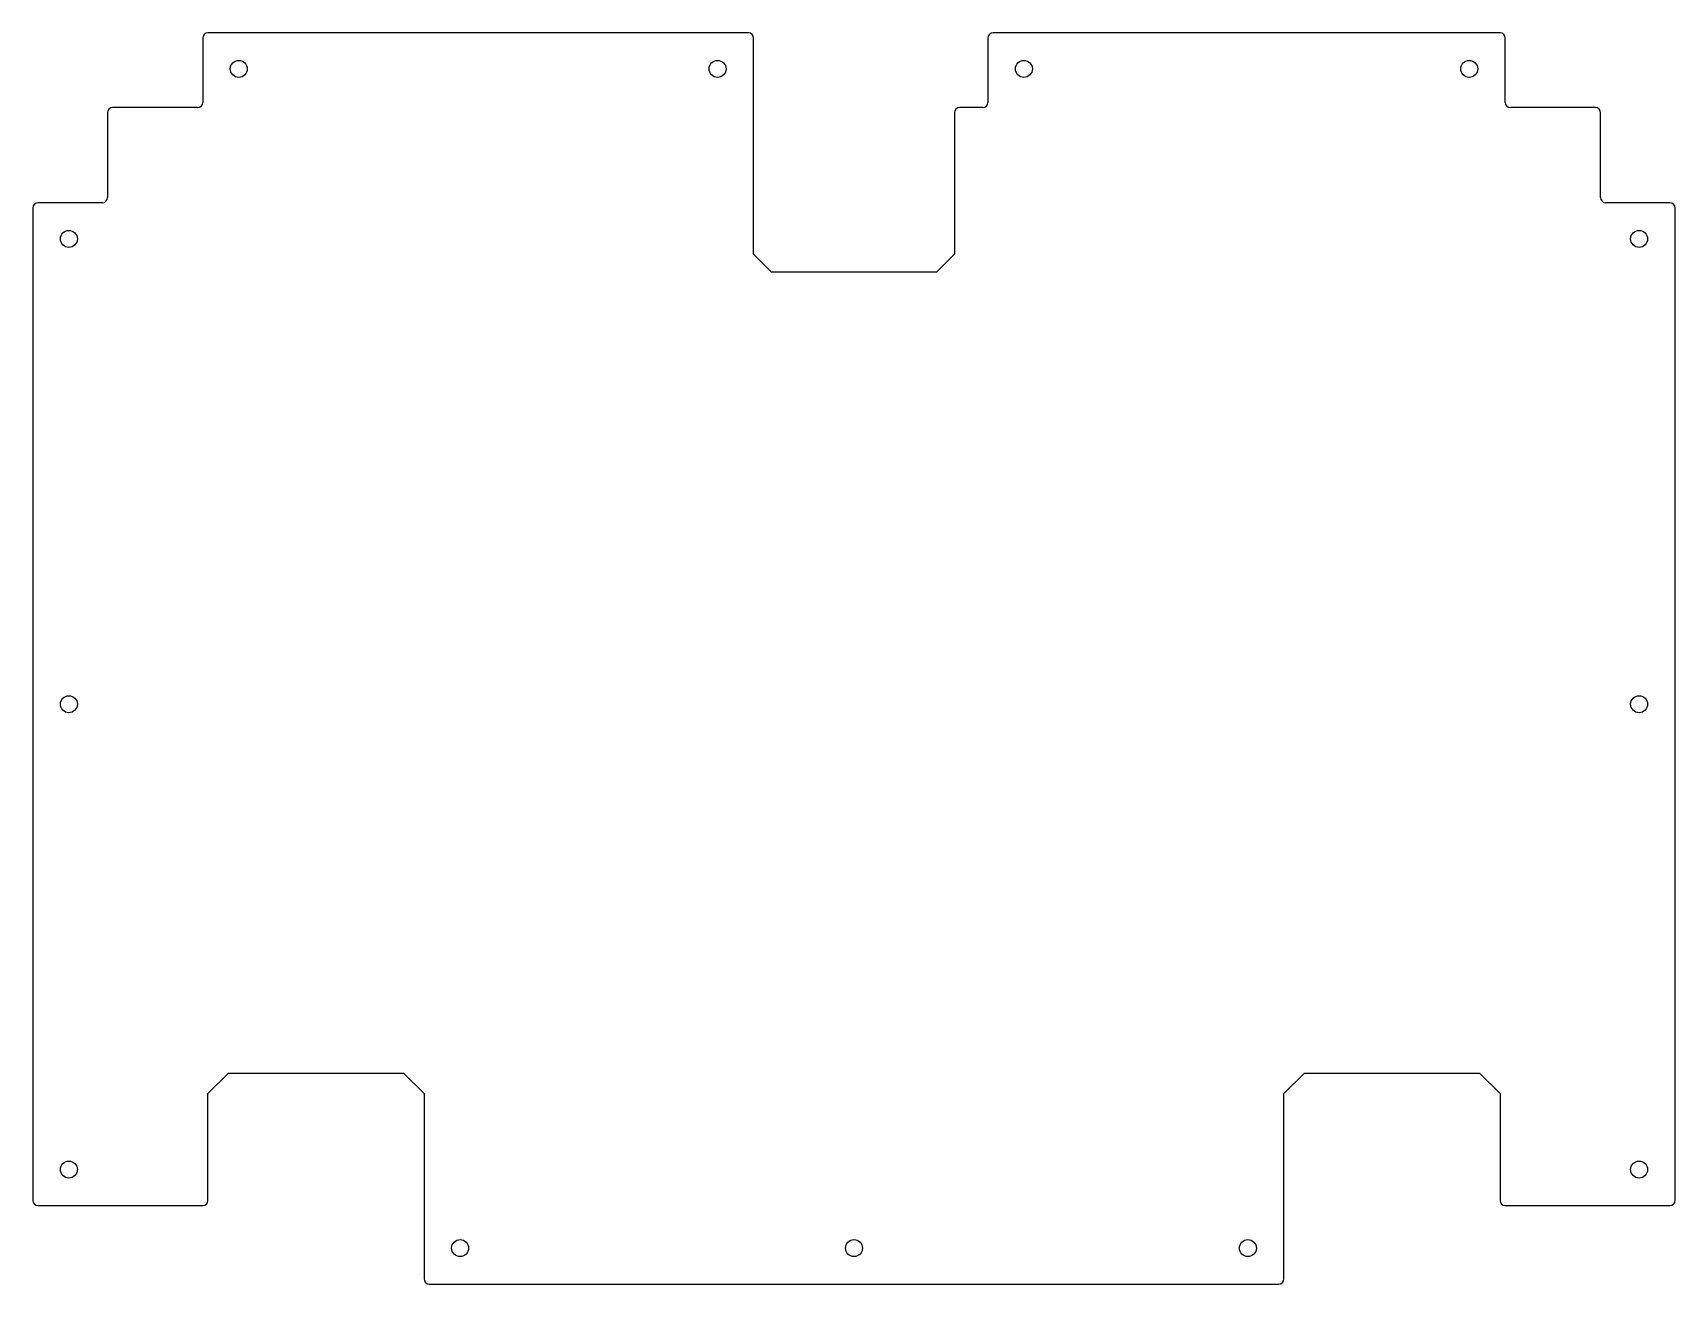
# Model space of a CAD drawing. Header units: inches. Extents: x -12.6 to 12.6, y -9.6 to 9.6.
import ezdxf

# ---------------------------------------------------------------- set-up
doc = ezdxf.new("R2010")
doc.units = ezdxf.units.IN
doc.layers.add('CUTOUTS', color=1, linetype='CONTINUOUS')
doc.layers.add('PERIMETER', color=5, linetype='CONTINUOUS')

msp = doc.modelspace()

# ---------------------------------------------------------------- linework, layer by layer
at = {"layer": 'CUTOUTS'}
for centre in [(-9.409, 9.016), (-2.087, 9.016), (2.598, 9.016), (9.409, 9.016), (-12.008, 6.417), (12.008, 6.417), (-12.008, -0.699), (12.008, -0.699), (-12.008, -7.815), (12.008, -7.815), (-6.024, -9.016), (0, -9.016), (6.024, -9.016)]:
    msp.add_circle(centre, 0.13, dxfattribs=at)
at = {"layer": 'PERIMETER'}
for p, q in [((-1.614, 9.567), (-9.882, 9.567)), ((9.882, 9.567), (2.126, 9.567)), ((-9.961, 9.488), (-9.961, 8.504)), ((-1.535, 6.181), (-1.535, 9.488)), ((2.047, 9.488), (2.047, 8.504)), ((9.961, 8.504), (9.961, 9.488)), ((-11.417, 8.346), (-11.417, 7.047)), ((-10.039, 8.425), (-11.339, 8.425)), ((1.535, 8.346), (1.535, 6.181)), ((1.969, 8.425), (1.614, 8.425)), ((11.339, 8.425), (10.039, 8.425)), ((11.417, 7.047), (11.417, 8.346)), ((-12.559, 6.89), (-12.559, -8.287)), ((-11.496, 6.969), (-12.48, 6.969)), ((12.48, 6.969), (11.496, 6.969)), ((12.559, -8.287), (12.559, 6.89)), ((-1.26, 5.906), (-1.535, 6.181)), ((1.535, 6.181), (1.26, 5.906)), ((1.26, 5.906), (-1.26, 5.906)), ((-9.882, -6.654), (-9.567, -6.339)), ((-9.567, -6.339), (-6.89, -6.339)), ((-6.89, -6.339), (-6.575, -6.654)), ((6.575, -6.654), (6.89, -6.339)), ((6.89, -6.339), (9.567, -6.339)), ((9.567, -6.339), (9.882, -6.654)), ((-9.882, -8.287), (-9.882, -6.654)), ((-6.575, -6.654), (-6.575, -9.488)), ((6.575, -9.488), (6.575, -6.654)), ((9.882, -6.654), (9.882, -8.287)), ((-12.48, -8.366), (-9.961, -8.366)), ((9.961, -8.366), (12.48, -8.366)), ((-6.496, -9.567), (6.496, -9.567))]:
    msp.add_line(p, q, dxfattribs=at)
for centre, start, end in [((-9.882, 9.488), 90, 180), ((-1.614, 9.488), 0, 90), ((2.126, 9.488), 90, 180), ((9.882, 9.488), 0, 90), ((-11.339, 8.346), 90, 180), ((-10.039, 8.504), -90, 0), ((1.614, 8.346), 90, 180), ((1.969, 8.504), -90, 0), ((10.039, 8.504), 180, 270), ((11.339, 8.346), 0, 90), ((-11.496, 7.047), -90, 0), ((11.496, 7.047), 180, 270), ((-12.48, 6.89), 90, 180), ((12.48, 6.89), 0, 90), ((-12.48, -8.287), 180, 270), ((-9.961, -8.287), -90, 0), ((9.961, -8.287), 180, 270), ((12.48, -8.287), -90, 0), ((-6.496, -9.488), 180, 270), ((6.496, -9.488), -90, 0)]:
    msp.add_arc(centre, 0.0787, start, end, dxfattribs=at)

doc.saveas('drawing.dxf')
